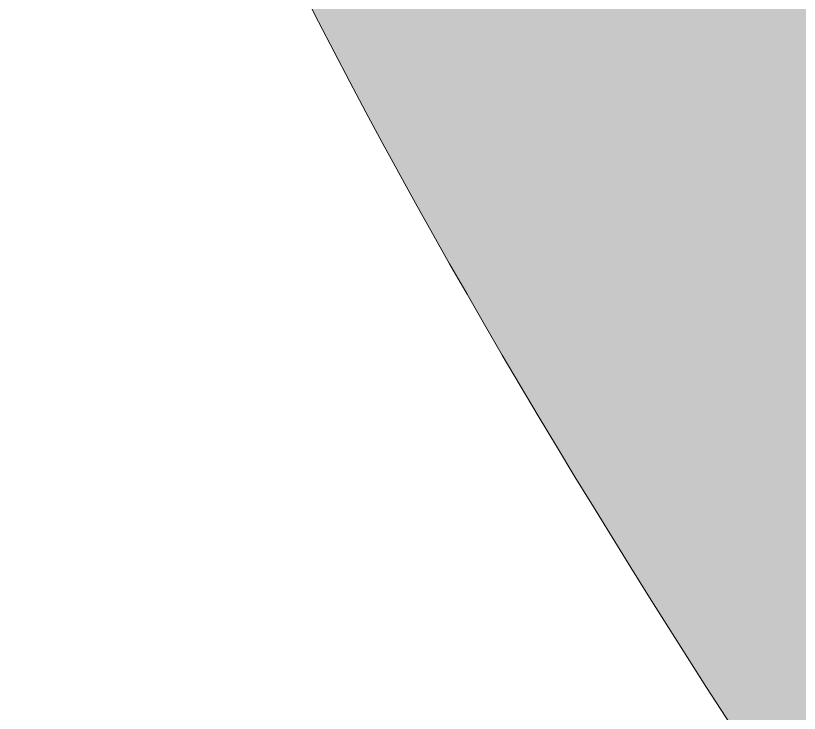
# Model space of a CAD drawing. Header units: millimetres. Extents: x 22 to 606, y -841 to -12.
# Drawn here: x 106.88 to 115.19, y -561.02 to -553.62 of the extents above; entities that cross this region are included whole.
import ezdxf

# ---------------------------------------------------------------- set-up
doc = ezdxf.new("R2010")
doc.units = ezdxf.units.MM
doc.header["$MEASUREMENT"] = 0
doc.layers.add('Layer 1', color=7, linetype='Continuous')

msp = doc.modelspace()

# ---------------------------------------------------------------- hatches: boundary and pattern name
at = {"layer": 'Layer 1'}
h = msp.add_hatch(color=2, dxfattribs=at)
h.dxf.hatch_style = 2
edge = h.paths.add_edge_path()
edge.add_spline(control_points=[(127.8258, -526.67), (128.8719, -525.7267), (129.5344, -524.3657), (129.5344, -522.8495), (129.5344, -520.0096), (127.2238, -517.6991), (124.3836, -517.6991), (121.5435, -517.6991), (119.2329, -520.0096), (119.2329, -522.8495), (119.2329, -524.3657), (119.8954, -525.7267), (120.9415, -526.67), (112.9252, -528.2692), (106.8837, -535.3431), (106.8837, -543.8296), (106.8837, -553.4946), (124.3836, -574.762), (124.3836, -574.762), (124.3836, -574.762), (141.8837, -553.4946), (141.8837, -543.8296), (141.8837, -535.3431), (135.8421, -528.2692), (127.8258, -526.67)], knot_values=[0, 0, 0, 0, 1, 1, 1, 2, 2, 2, 3, 3, 3, 4, 4, 4, 5, 5, 5, 6, 6, 6, 7, 7, 7, 8, 8, 8, 8], degree=3, periodic=1)
edge = h.paths.add_edge_path()
edge.add_spline(control_points=[(124.3836, -519.699), (126.121, -519.699), (127.5342, -521.1124), (127.5342, -522.8495), (127.5342, -524.5867), (126.121, -526.0001), (124.3836, -526.0001), (122.6463, -526.0001), (121.2331, -524.5867), (121.2331, -522.8495), (121.2331, -521.1124), (122.6463, -519.699), (124.3836, -519.699)], knot_values=[0, 0, 0, 0, 1, 1, 1, 2, 2, 2, 3, 3, 3, 4, 4, 4, 4], degree=3, periodic=1)

# ---------------------------------------------------------------- linework, layer by layer
at = {"layer": 'Layer 1', "lineweight": 0}
msp.add_open_spline([(127.8258, -526.67), (128.8719, -525.7267), (129.5344, -524.3657), (129.5344, -522.8495), (129.5344, -520.0096), (127.2238, -517.6991), (124.3836, -517.6991), (121.5435, -517.6991), (119.2329, -520.0096), (119.2329, -522.8495), (119.2329, -524.3657), (119.8954, -525.7267), (120.9415, -526.67), (112.9252, -528.2692), (106.8837, -535.3431), (106.8837, -543.8296), (106.8837, -553.4946), (124.3836, -574.762), (124.3836, -574.762), (124.3836, -574.762), (141.8837, -553.4946), (141.8837, -543.8296), (141.8837, -535.3431), (135.8421, -528.2692), (127.8258, -526.67)], degree=3, knots=[0, 0, 0, 0, 1, 1, 1, 2, 2, 2, 3, 3, 3, 4, 4, 4, 5, 5, 5, 6, 6, 6, 7, 7, 7, 8, 8, 8, 8], dxfattribs=at)

doc.saveas('drawing.dxf')
